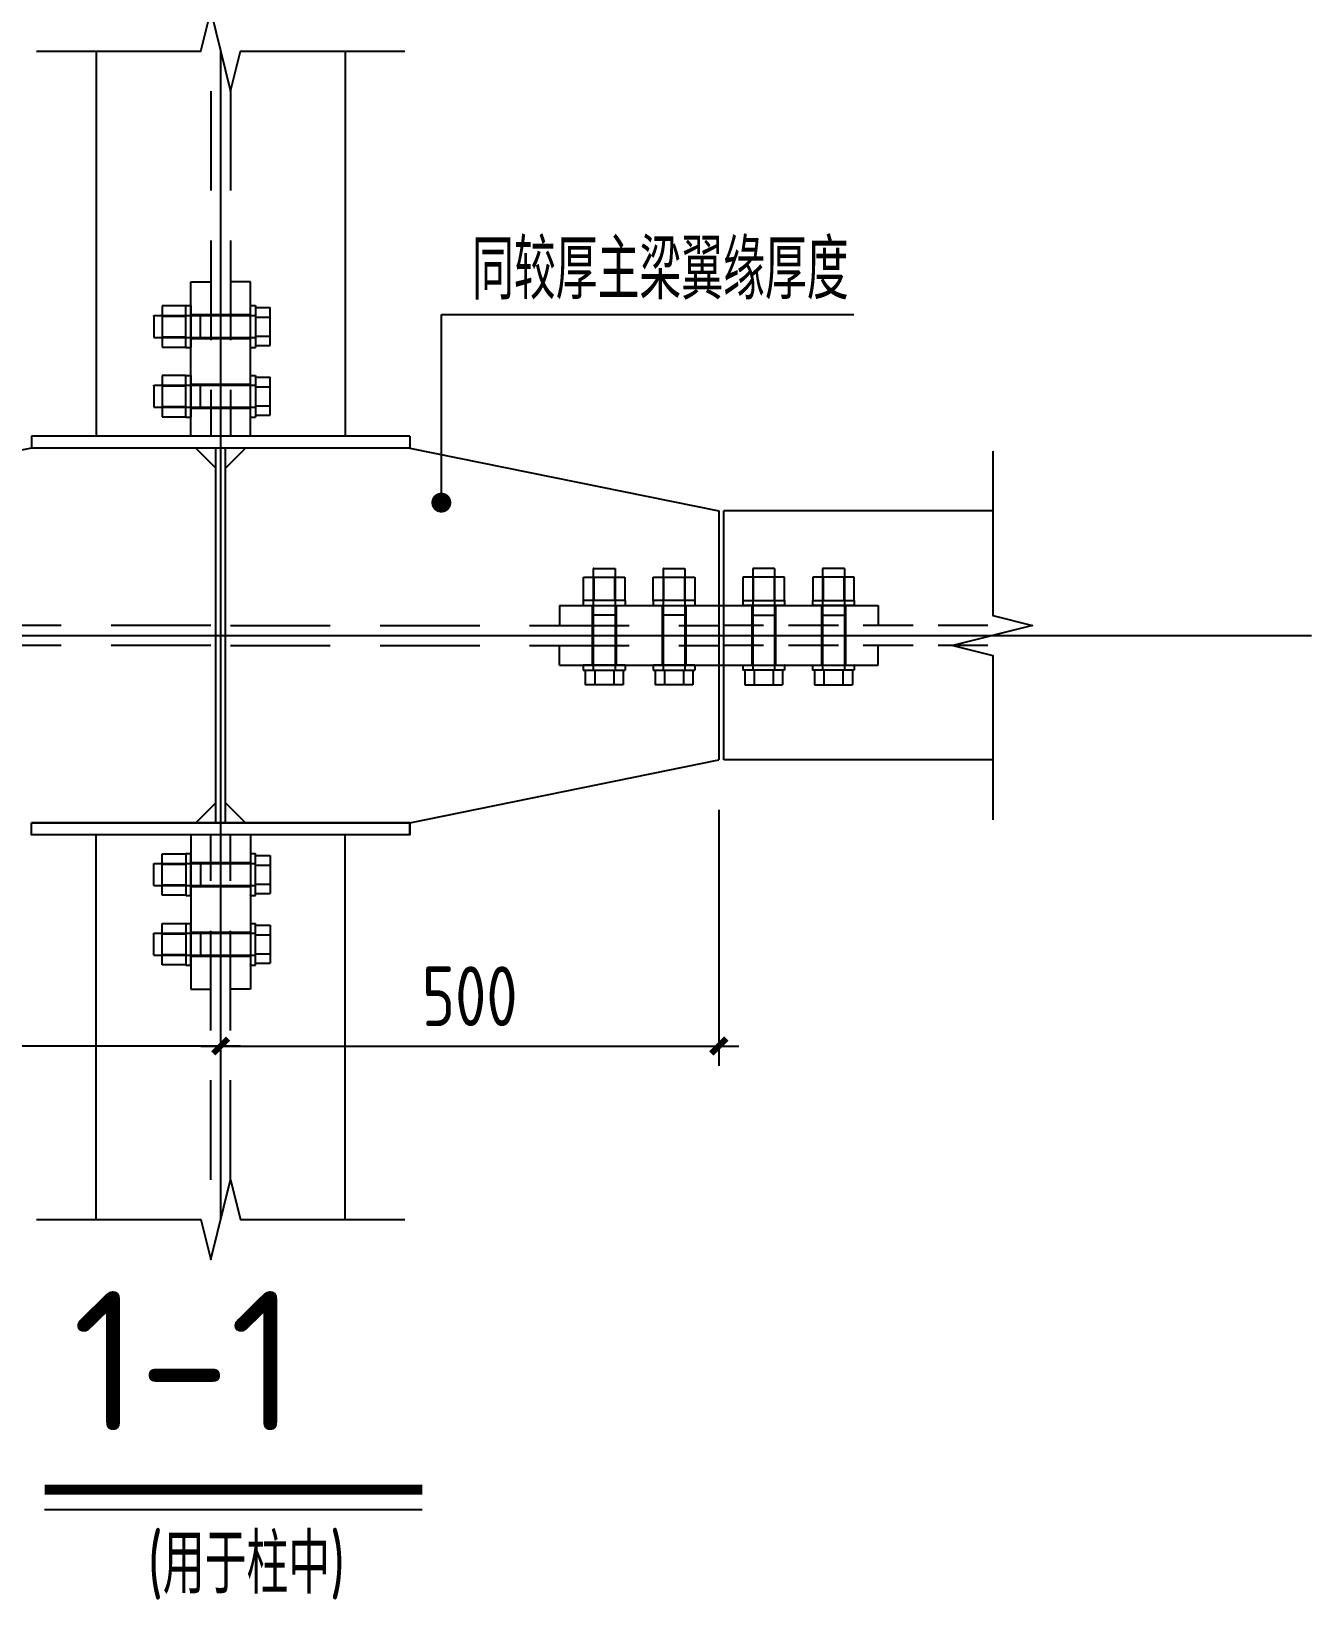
# Model space of a CAD drawing. Extents: x -89996 to 1006241, y -2176 to 440573.
# Drawn here: x 925357 to 931782, y 49229 to 57099 of the extents above; entities that cross this region are included whole.
import ezdxf
from ezdxf.enums import TextEntityAlignment as Align

# ---------------------------------------------------------------- set-up
doc = ezdxf.new("R2010")
doc.units = 0
doc.header["$LTSCALE"] = 1000
doc.header["$MEASUREMENT"] = 0
doc.linetypes.add('DASHED', pattern=[0.75, 0.5, -0.25])
for name, color, linetype in [('AXIS', 3, 'Continuous'), ('BOLT', 251, 'Continuous'), ('DIM', 146, 'Continuous'), ('GL', 150, 'Continuous'), ('NUM', 7, 'Continuous'), ('PUB_DIM', 3, 'Continuous'), ('PZ', 202, 'Continuous'), ('TEXT', 7, 'Continuous'), ('THIN', 7, 'Continuous'), ('型钢', 6, 'Continuous'), ('引出线', 3, 'Continuous'), ('柱构件', 4, 'Continuous')]:
    doc.layers.add(name, color=color, linetype=linetype)
doc.styles.add('TSSD_Dimension', font='Tssdeng.shx', dxfattribs={"width": 0.8, "bigfont": 'hztxt.shx'})
doc.styles.add('TSSD_Label', font='tssdeng.shx', dxfattribs={"width": 0.7, "bigfont": 'hztxt.shx'})
doc.styles.add('TSSD_Norm', font='tssdeng.shx', dxfattribs={"bigfont": 'hztxt.shx'})
doc.dimstyles.new('TSSD_20_100', dxfattribs={"dimtxt": 300, "dimasz": 75, "dimexe": 100, "dimexo": 250, "dimgap": 100, "dimtad": 1, "dimdec": 0, "dimlfac": 0.2, "dimzin": 0, "dimdsep": 46, "dimtxsty": 'TSSD_Dimension', "dimblk": 'ARCHTICK', "dimcen": 0, "dimdle": 100, "dimclrt": 7, "dimadec": 0, "dimazin": 0, "dimtfac": 1, "dimtdec": 0, "dimtix": 1, "dimtmove": 2, "dimatfit": 3, "dimfxl": 0, "dimtolj": 1, "dimtzin": 0, "dimarcsym": 0})

# ---------------------------------------------------------------- blocks, each defined once
blk = doc.blocks.new('_ArchTick')
at = {"color": 0, "linetype": 'ByBlock', "const_width": 0.4}
blk.add_lwpolyline([(-0.5, -0.5), (0.5, 0.5)], dxfattribs=at)
blk = doc.blocks.new('*D1028')
at = {"layer": 'Defpoints', "color": 0, "ltscale": 1000, "transparency": 16777216}
for p in [(923807.2, 53443), (926307.2, 52243), (923807.2, 52007.5)]:
    blk.add_point(p, dxfattribs=at)
at = {"layer": 'DIM', "color": 0, "lineweight": -2, "ltscale": 1000, "transparency": 16777216}
for p, q in [((923807.2, 53193), (923807.2, 51907.5)), ((926407.2, 52007.5), (923707.2, 52007.5)), ((926307.2, 51993), (926307.2, 51907.5))]:
    blk.add_line(p, q, dxfattribs=at)
at = {"layer": 'DIM', "color": 0, "lineweight": -2, "ltscale": 1000, "transparency": 16777216, "xscale": 75, "yscale": 75, "zscale": 75}
for p, rotation in [((923807.2, 52007.5), 179.9999999866598), ((926307.2, 52007.5), 359.9999999866598)]:
    blk.add_blockref('_ArchTick', p, dxfattribs=dict(at, rotation=rotation))
at = {"layer": 'DIM', "color": 7, "ltscale": 1000, "transparency": 16777216, "insert": (925057.2, 52257.5), "char_height": 300, "attachment_point": 5, "rotation": 360, "style": 'TSSD_Dimension'}
blk.add_mtext('\\A1;500', dxfattribs=at)
blk = doc.blocks.new('*D1029')
at = {"layer": 'Defpoints', "color": 0, "ltscale": 1000, "transparency": 16777216}
for p in [(928807.2, 53443), (926307.2, 52243), (928807.2, 52007.5)]:
    blk.add_point(p, dxfattribs=at)
at = {"layer": 'DIM', "color": 0, "lineweight": -2, "ltscale": 1000, "transparency": 16777216}
for p, q in [((928807.2, 53193), (928807.2, 51907.5)), ((926207.2, 52007.5), (928907.2, 52007.5)), ((926307.2, 51993), (926307.2, 51907.5))]:
    blk.add_line(p, q, dxfattribs=at)
at = {"layer": 'DIM', "color": 0, "lineweight": -2, "ltscale": 1000, "transparency": 16777216, "xscale": 75, "yscale": 75, "zscale": 75, "rotation": 180}
blk.add_blockref('_ArchTick', (926307.2, 52007.5), dxfattribs=at)
at = {"layer": 'DIM', "color": 0, "lineweight": -2, "ltscale": 1000, "transparency": 16777216, "xscale": 75, "yscale": 75, "zscale": 75}
blk.add_blockref('_ArchTick', (928807.2, 52007.5), dxfattribs=at)
at = {"layer": 'DIM', "color": 7, "ltscale": 1000, "transparency": 16777216, "insert": (927557.2, 52257.5), "char_height": 300, "attachment_point": 5, "style": 'TSSD_Dimension'}
blk.add_mtext('\\A1;500', dxfattribs=at)

msp = doc.modelspace()

# ---------------------------------------------------------------- linework, layer by layer
at = {"layer": 'AXIS'}
for p, q in [((926307.21, 56999.92), (926307.21, 51136.16)), ((921945.92, 54068.04), (931782.21, 54068.04))]:
    msp.add_line(p, q, dxfattribs=at)
at = {"layer": 'BOLT'}
for p, q in [((926132.21, 55721.96), (926014.21, 55721.96)), ((926014.21, 55721.96), (926014.21, 55514.12)), ((926014.21, 55721.96), (926014.21, 55514.12)), ((926132.21, 55721.96), (926014.21, 55721.96)), ((926132.21, 55513.04), (926132.21, 55723.04)), ((926132.21, 55723.04), (926157.21, 55723.04)), ((926132.21, 55723.04), (926157.21, 55723.04)), ((926132.21, 55513.04), (926132.21, 55723.04)), ((926157.21, 55723.04), (926157.21, 55513.04)), ((926157.21, 55723.04), (926157.21, 55513.04)), ((926457.21, 55723.04), (926482.21, 55723.04)), ((926457.21, 55513.04), (926457.21, 55723.04)), ((926457.21, 55723.04), (926457.21, 55720.19)), ((926457.21, 55723.04), (926457.21, 55720.19)), ((926457.21, 55513.04), (926457.21, 55723.04)), ((926457.21, 55723.04), (926482.21, 55723.04)), ((926482.21, 55723.04), (926482.21, 55513.04)), ((926482.21, 55723.04), (926482.21, 55513.04)), ((925972.21, 55673.04), (926205.96, 55673.04)), ((925972.21, 55670.19), (925972.21, 55673.04)), ((925972.21, 55673.04), (925972.21, 55563.04)), ((925972.21, 55673.04), (925972.21, 55563.04)), ((925972.21, 55670.19), (925972.21, 55673.04)), ((925972.21, 55673.04), (926205.96, 55673.04)), ((926014.21, 55670), (926132.21, 55670)), ((926014.21, 55670), (926132.21, 55670)), ((926157.21, 55678.04), (926205.96, 55678.04)), ((926157.21, 55676.36), (926157.21, 55678.04)), ((926157.21, 55678.04), (926157.21, 55675.1)), ((926157.21, 55678.04), (926157.21, 55675.1)), ((926157.21, 55676.36), (926157.21, 55678.04)), ((926157.21, 55678.04), (926205.96, 55678.04)), ((926205.96, 55678.04), (926457.21, 55678.04)), ((926205.96, 55558.04), (926205.96, 55678.04)), ((926205.96, 55558.04), (926205.96, 55678.04)), ((926205.96, 55678.04), (926457.21, 55678.04)), ((926205.96, 55673.04), (926457.21, 55673.04)), ((926205.96, 55673.04), (926457.21, 55673.04)), ((926457.21, 55673.04), (926482.21, 55673.04)), ((926457.21, 55673.04), (926482.21, 55673.04)), ((926482.21, 55713.3), (926554.81, 55713.3)), ((926482.21, 55713.3), (926554.81, 55713.3)), ((926482.21, 55665.67), (926554.81, 55665.67)), ((926482.21, 55665.67), (926554.81, 55665.67)), ((926554.81, 55522.78), (926554.81, 55713.3)), ((926554.81, 55522.78), (926554.81, 55713.3)), ((925972.21, 55563.04), (926205.96, 55563.04)), ((925972.21, 55563.04), (926205.96, 55563.04)), ((926014.21, 55566.08), (926132.21, 55566.08)), ((926014.21, 55566.08), (926132.21, 55566.08)), ((926205.96, 55563.04), (926457.21, 55563.04)), ((926205.96, 55563.04), (926457.21, 55563.04)), ((926457.21, 55563.04), (926482.21, 55563.04)), ((926457.21, 55563.04), (926482.21, 55563.04)), ((926482.21, 55570.41), (926554.81, 55570.41)), ((926482.21, 55570.41), (926554.81, 55570.41)), ((926014.21, 55514.12), (926132.21, 55514.12)), ((926014.21, 55514.12), (926132.21, 55514.12)), ((926132.21, 55513.04), (926157.21, 55513.04)), ((926132.21, 55513.04), (926157.21, 55513.04)), ((926157.21, 55558.04), (926205.96, 55558.04)), ((926157.21, 55558.04), (926205.96, 55558.04)), ((926157.21, 55513.04), (926157.21, 55515.89)), ((926157.21, 55513.04), (926157.21, 55515.89)), ((926205.96, 55558.04), (926205.96, 55560.98)), ((926205.96, 55558.04), (926205.96, 55560.98)), ((926205.96, 55559.73), (926205.96, 55558.04)), ((926205.96, 55559.73), (926205.96, 55558.04)), ((926205.96, 55558.04), (926457.21, 55558.04)), ((926205.96, 55558.04), (926457.21, 55558.04)), ((926457.21, 55558.04), (926457.21, 55560.98)), ((926457.21, 55558.04), (926457.21, 55560.98)), ((926457.21, 55559.73), (926457.21, 55558.04)), ((926457.21, 55559.73), (926457.21, 55558.04)), ((926457.21, 55513.04), (926482.21, 55513.04)), ((926457.21, 55513.04), (926482.21, 55513.04)), ((926482.21, 55522.78), (926554.81, 55522.78)), ((926482.21, 55522.78), (926554.81, 55522.78)), ((926132.21, 55371.96), (926014.21, 55371.96)), ((926014.21, 55371.96), (926014.21, 55164.12)), ((926014.21, 55371.96), (926014.21, 55164.12)), ((926132.21, 55371.96), (926014.21, 55371.96)), ((926132.21, 55163.04), (926132.21, 55373.04)), ((926132.21, 55373.04), (926157.21, 55373.04)), ((926132.21, 55373.04), (926157.21, 55373.04)), ((926132.21, 55163.04), (926132.21, 55373.04)), ((926157.21, 55373.04), (926157.21, 55163.04)), ((926157.21, 55373.04), (926157.21, 55163.04)), ((926157.21, 55328.04), (926205.96, 55328.04)), ((926157.21, 55326.36), (926157.21, 55328.04)), ((926157.21, 55328.04), (926157.21, 55325.1)), ((926157.21, 55328.04), (926157.21, 55325.1)), ((926157.21, 55326.36), (926157.21, 55328.04)), ((926157.21, 55328.04), (926205.96, 55328.04)), ((926205.96, 55328.04), (926457.21, 55328.04)), ((926205.96, 55208.04), (926205.96, 55328.04)), ((926205.96, 55208.04), (926205.96, 55328.04)), ((926205.96, 55328.04), (926457.21, 55328.04)), ((926457.21, 55373.04), (926482.21, 55373.04)), ((926457.21, 55163.04), (926457.21, 55373.04)), ((926457.21, 55373.04), (926457.21, 55370.19)), ((926457.21, 55373.04), (926457.21, 55370.19)), ((926457.21, 55163.04), (926457.21, 55373.04)), ((926457.21, 55373.04), (926482.21, 55373.04)), ((926482.21, 55373.04), (926482.21, 55163.04)), ((926482.21, 55373.04), (926482.21, 55163.04)), ((926482.21, 55363.3), (926554.81, 55363.3)), ((926482.21, 55363.3), (926554.81, 55363.3)), ((926554.81, 55172.78), (926554.81, 55363.3)), ((926554.81, 55172.78), (926554.81, 55363.3)), ((925972.21, 55323.04), (926205.96, 55323.04)), ((925972.21, 55320.19), (925972.21, 55323.04)), ((925972.21, 55323.04), (925972.21, 55213.04)), ((925972.21, 55323.04), (925972.21, 55213.04)), ((925972.21, 55320.19), (925972.21, 55323.04)), ((925972.21, 55323.04), (926205.96, 55323.04)), ((926014.21, 55320), (926132.21, 55320)), ((926014.21, 55320), (926132.21, 55320)), ((926205.96, 55323.04), (926457.21, 55323.04)), ((926205.96, 55323.04), (926457.21, 55323.04)), ((926457.21, 55323.04), (926482.21, 55323.04)), ((926457.21, 55323.04), (926482.21, 55323.04)), ((926482.21, 55315.67), (926554.81, 55315.67)), ((926482.21, 55315.67), (926554.81, 55315.67)), ((925972.21, 55213.04), (926205.96, 55213.04)), ((925972.21, 55213.04), (926205.96, 55213.04)), ((926014.21, 55216.08), (926132.21, 55216.08)), ((926014.21, 55216.08), (926132.21, 55216.08)), ((926157.21, 55208.04), (926205.96, 55208.04)), ((926157.21, 55208.04), (926205.96, 55208.04)), ((926205.96, 55213.04), (926457.21, 55213.04)), ((926205.96, 55213.04), (926457.21, 55213.04)), ((926205.96, 55208.04), (926205.96, 55210.98)), ((926205.96, 55208.04), (926205.96, 55210.98)), ((926205.96, 55209.73), (926205.96, 55208.04)), ((926205.96, 55209.73), (926205.96, 55208.04)), ((926205.96, 55208.04), (926457.21, 55208.04)), ((926205.96, 55208.04), (926457.21, 55208.04)), ((926457.21, 55213.04), (926482.21, 55213.04)), ((926457.21, 55213.04), (926482.21, 55213.04)), ((926457.21, 55208.04), (926457.21, 55210.98)), ((926457.21, 55208.04), (926457.21, 55210.98)), ((926457.21, 55209.73), (926457.21, 55208.04)), ((926457.21, 55209.73), (926457.21, 55208.04)), ((926482.21, 55220.41), (926554.81, 55220.41)), ((926482.21, 55220.41), (926554.81, 55220.41)), ((926482.21, 55172.78), (926554.81, 55172.78)), ((926482.21, 55172.78), (926554.81, 55172.78)), ((926014.21, 55164.12), (926132.21, 55164.12)), ((926014.21, 55164.12), (926132.21, 55164.12)), ((926132.21, 55163.04), (926157.21, 55163.04)), ((926132.21, 55163.04), (926157.21, 55163.04)), ((926157.21, 55163.04), (926157.21, 55165.89)), ((926157.21, 55163.04), (926157.21, 55165.89)), ((926457.21, 55163.04), (926482.21, 55163.04)), ((926457.21, 55163.04), (926482.21, 55163.04)), ((928177.21, 54403.04), (928177.21, 54169.29)), ((928180.06, 54403.04), (928177.21, 54403.04)), ((928177.21, 54403.04), (928287.21, 54403.04)), ((928177.21, 54403.04), (928287.21, 54403.04)), ((928180.06, 54403.04), (928177.21, 54403.04)), ((928177.21, 54403.04), (928177.21, 54169.29)), ((928287.21, 54403.04), (928287.21, 54169.29)), ((928287.21, 54403.04), (928287.21, 54169.29)), ((928527.21, 54403.04), (928527.21, 54169.29)), ((928530.06, 54403.04), (928527.21, 54403.04)), ((928527.21, 54403.04), (928637.21, 54403.04)), ((928527.21, 54403.04), (928637.21, 54403.04)), ((928530.06, 54403.04), (928527.21, 54403.04)), ((928527.21, 54403.04), (928527.21, 54169.29)), ((928637.21, 54403.04), (928637.21, 54169.29)), ((928637.21, 54403.04), (928637.21, 54169.29)), ((928977.21, 54403.04), (928977.21, 54169.29)), ((929087.21, 54403.04), (928977.21, 54403.04)), ((929087.21, 54403.04), (928977.21, 54403.04)), ((928977.21, 54403.04), (928977.21, 54169.29)), ((929084.36, 54403.04), (929087.21, 54403.04)), ((929084.36, 54403.04), (929087.21, 54403.04)), ((929087.21, 54403.04), (929087.21, 54169.29)), ((929087.21, 54403.04), (929087.21, 54169.29)), ((929327.21, 54403.04), (929327.21, 54169.29)), ((929437.21, 54403.04), (929327.21, 54403.04)), ((929437.21, 54403.04), (929327.21, 54403.04)), ((929327.21, 54403.04), (929327.21, 54169.29)), ((929434.36, 54403.04), (929437.21, 54403.04)), ((929434.36, 54403.04), (929437.21, 54403.04)), ((929437.21, 54403.04), (929437.21, 54169.29)), ((929437.21, 54403.04), (929437.21, 54169.29)), ((928128.29, 54243.04), (928128.29, 54361.04)), ((928128.29, 54361.04), (928336.14, 54361.04)), ((928128.29, 54361.04), (928336.14, 54361.04)), ((928128.29, 54243.04), (928128.29, 54361.04)), ((928180.25, 54361.04), (928180.25, 54243.04)), ((928180.25, 54361.04), (928180.25, 54243.04)), ((928284.17, 54361.04), (928284.17, 54243.04)), ((928284.17, 54361.04), (928284.17, 54243.04)), ((928336.14, 54361.04), (928336.14, 54243.04)), ((928336.14, 54361.04), (928336.14, 54243.04)), ((928478.29, 54243.04), (928478.29, 54361.04)), ((928478.29, 54361.04), (928686.14, 54361.04)), ((928478.29, 54361.04), (928686.14, 54361.04)), ((928478.29, 54243.04), (928478.29, 54361.04)), ((928530.25, 54361.04), (928530.25, 54243.04)), ((928530.25, 54361.04), (928530.25, 54243.04)), ((928634.17, 54361.04), (928634.17, 54243.04)), ((928634.17, 54361.04), (928634.17, 54243.04)), ((928686.14, 54361.04), (928686.14, 54243.04)), ((928686.14, 54361.04), (928686.14, 54243.04)), ((929136.14, 54361.04), (928928.29, 54361.04)), ((928928.29, 54361.04), (928928.29, 54243.04)), ((928928.29, 54361.04), (928928.29, 54243.04)), ((929136.14, 54361.04), (928928.29, 54361.04)), ((928980.25, 54361.04), (928980.25, 54243.04)), ((928980.25, 54361.04), (928980.25, 54243.04)), ((929084.17, 54361.04), (929084.17, 54243.04)), ((929084.17, 54361.04), (929084.17, 54243.04)), ((929136.14, 54243.04), (929136.14, 54361.04)), ((929136.14, 54243.04), (929136.14, 54361.04)), ((929486.14, 54361.04), (929278.29, 54361.04)), ((929278.29, 54361.04), (929278.29, 54243.04)), ((929278.29, 54361.04), (929278.29, 54243.04)), ((929486.14, 54361.04), (929278.29, 54361.04)), ((929330.25, 54361.04), (929330.25, 54243.04)), ((929330.25, 54361.04), (929330.25, 54243.04)), ((929434.17, 54361.04), (929434.17, 54243.04)), ((929434.17, 54361.04), (929434.17, 54243.04)), ((929486.14, 54243.04), (929486.14, 54361.04)), ((929486.14, 54243.04), (929486.14, 54361.04)), ((928337.21, 54243.04), (928127.21, 54243.04)), ((928127.21, 54243.04), (928127.21, 54218.04)), ((928127.21, 54243.04), (928127.21, 54218.04)), ((928337.21, 54243.04), (928127.21, 54243.04)), ((928337.21, 54243.04), (928337.21, 54218.04)), ((928337.21, 54243.04), (928337.21, 54218.04)), ((928687.21, 54243.04), (928477.21, 54243.04)), ((928477.21, 54243.04), (928477.21, 54218.04)), ((928477.21, 54243.04), (928477.21, 54218.04)), ((928687.21, 54243.04), (928477.21, 54243.04)), ((928687.21, 54243.04), (928687.21, 54218.04)), ((928687.21, 54243.04), (928687.21, 54218.04)), ((928927.21, 54243.04), (929137.21, 54243.04)), ((928927.21, 54243.04), (928927.21, 54218.04)), ((928927.21, 54243.04), (928927.21, 54218.04)), ((928927.21, 54243.04), (929137.21, 54243.04)), ((929137.21, 54243.04), (929137.21, 54218.04)), ((929137.21, 54243.04), (929137.21, 54218.04)), ((929277.21, 54243.04), (929487.21, 54243.04)), ((929277.21, 54243.04), (929277.21, 54218.04)), ((929277.21, 54243.04), (929277.21, 54218.04)), ((929277.21, 54243.04), (929487.21, 54243.04)), ((929487.21, 54243.04), (929487.21, 54218.04)), ((929487.21, 54243.04), (929487.21, 54218.04)), ((928127.21, 54218.04), (928337.21, 54218.04)), ((928127.21, 54218.04), (928337.21, 54218.04)), ((928172.21, 54218.04), (928172.21, 54169.29)), ((928173.9, 54218.04), (928172.21, 54218.04)), ((928172.21, 54218.04), (928175.15, 54218.04)), ((928172.21, 54218.04), (928175.15, 54218.04)), ((928173.9, 54218.04), (928172.21, 54218.04)), ((928172.21, 54218.04), (928172.21, 54169.29)), ((928172.21, 54169.29), (928172.21, 53918.04)), ((928292.21, 54169.29), (928172.21, 54169.29)), ((928292.21, 54169.29), (928172.21, 54169.29)), ((928172.21, 54169.29), (928172.21, 53918.04)), ((928177.21, 54169.29), (928177.21, 53918.04)), ((928177.21, 54169.29), (928177.21, 53918.04)), ((928287.21, 54169.29), (928287.21, 53918.04)), ((928287.21, 54169.29), (928287.21, 53918.04)), ((928292.21, 54169.29), (928289.28, 54169.29)), ((928292.21, 54169.29), (928289.28, 54169.29)), ((928290.53, 54169.29), (928292.21, 54169.29)), ((928290.53, 54169.29), (928292.21, 54169.29)), ((928292.21, 54218.04), (928292.21, 54169.29)), ((928292.21, 54218.04), (928292.21, 54169.29)), ((928292.21, 54169.29), (928292.21, 53918.04)), ((928292.21, 54169.29), (928292.21, 53918.04)), ((928337.21, 54218.04), (928334.36, 54218.04)), ((928337.21, 54218.04), (928334.36, 54218.04)), ((928477.21, 54218.04), (928687.21, 54218.04)), ((928477.21, 54218.04), (928687.21, 54218.04)), ((928522.21, 54218.04), (928522.21, 54169.29)), ((928523.9, 54218.04), (928522.21, 54218.04)), ((928522.21, 54218.04), (928525.15, 54218.04)), ((928522.21, 54218.04), (928525.15, 54218.04)), ((928523.9, 54218.04), (928522.21, 54218.04)), ((928522.21, 54218.04), (928522.21, 54169.29)), ((928522.21, 54169.29), (928522.21, 53918.04)), ((928642.21, 54169.29), (928522.21, 54169.29)), ((928642.21, 54169.29), (928522.21, 54169.29)), ((928522.21, 54169.29), (928522.21, 53918.04)), ((928527.21, 54169.29), (928527.21, 53918.04)), ((928527.21, 54169.29), (928527.21, 53918.04)), ((928637.21, 54169.29), (928637.21, 53918.04)), ((928637.21, 54169.29), (928637.21, 53918.04)), ((928642.21, 54169.29), (928639.28, 54169.29)), ((928642.21, 54169.29), (928639.28, 54169.29)), ((928640.53, 54169.29), (928642.21, 54169.29)), ((928640.53, 54169.29), (928642.21, 54169.29)), ((928642.21, 54218.04), (928642.21, 54169.29)), ((928642.21, 54218.04), (928642.21, 54169.29)), ((928642.21, 54169.29), (928642.21, 53918.04)), ((928642.21, 54169.29), (928642.21, 53918.04)), ((928687.21, 54218.04), (928684.36, 54218.04)), ((928687.21, 54218.04), (928684.36, 54218.04)), ((929137.21, 54218.04), (928927.21, 54218.04)), ((928927.21, 54218.04), (928930.06, 54218.04)), ((928927.21, 54218.04), (928930.06, 54218.04)), ((929137.21, 54218.04), (928927.21, 54218.04)), ((928972.21, 54218.04), (928972.21, 54169.29)), ((928972.21, 54218.04), (928972.21, 54169.29)), ((928972.21, 54169.29), (928972.21, 53918.04)), ((928973.9, 54169.29), (928972.21, 54169.29)), ((928972.21, 54169.29), (928975.15, 54169.29)), ((928972.21, 54169.29), (929092.21, 54169.29)), ((928972.21, 54169.29), (929092.21, 54169.29)), ((928972.21, 54169.29), (928975.15, 54169.29)), ((928973.9, 54169.29), (928972.21, 54169.29)), ((928972.21, 54169.29), (928972.21, 53918.04)), ((928977.21, 54169.29), (928977.21, 53918.04)), ((928977.21, 54169.29), (928977.21, 53918.04)), ((929087.21, 54169.29), (929087.21, 53918.04)), ((929087.21, 54169.29), (929087.21, 53918.04)), ((929092.21, 54218.04), (929089.28, 54218.04)), ((929092.21, 54218.04), (929089.28, 54218.04)), ((929090.53, 54218.04), (929092.21, 54218.04)), ((929090.53, 54218.04), (929092.21, 54218.04)), ((929092.21, 54218.04), (929092.21, 54169.29)), ((929092.21, 54218.04), (929092.21, 54169.29)), ((929092.21, 54169.29), (929092.21, 53918.04)), ((929092.21, 54169.29), (929092.21, 53918.04)), ((929487.21, 54218.04), (929277.21, 54218.04)), ((929277.21, 54218.04), (929280.06, 54218.04)), ((929277.21, 54218.04), (929280.06, 54218.04)), ((929487.21, 54218.04), (929277.21, 54218.04)), ((929322.21, 54218.04), (929322.21, 54169.29)), ((929322.21, 54218.04), (929322.21, 54169.29)), ((929322.21, 54169.29), (929322.21, 53918.04)), ((929323.9, 54169.29), (929322.21, 54169.29)), ((929322.21, 54169.29), (929325.15, 54169.29)), ((929322.21, 54169.29), (929442.21, 54169.29)), ((929322.21, 54169.29), (929442.21, 54169.29)), ((929322.21, 54169.29), (929325.15, 54169.29)), ((929323.9, 54169.29), (929322.21, 54169.29)), ((929322.21, 54169.29), (929322.21, 53918.04)), ((929327.21, 54169.29), (929327.21, 53918.04)), ((929327.21, 54169.29), (929327.21, 53918.04)), ((929437.21, 54169.29), (929437.21, 53918.04)), ((929437.21, 54169.29), (929437.21, 53918.04)), ((929442.21, 54218.04), (929439.28, 54218.04)), ((929442.21, 54218.04), (929439.28, 54218.04)), ((929440.53, 54218.04), (929442.21, 54218.04)), ((929440.53, 54218.04), (929442.21, 54218.04)), ((929442.21, 54218.04), (929442.21, 54169.29)), ((929442.21, 54218.04), (929442.21, 54169.29)), ((929442.21, 54169.29), (929442.21, 53918.04)), ((929442.21, 54169.29), (929442.21, 53918.04)), ((928127.21, 53918.04), (928127.21, 53893.04)), ((928337.21, 53918.04), (928127.21, 53918.04)), ((928127.21, 53918.04), (928130.06, 53918.04)), ((928127.21, 53918.04), (928130.06, 53918.04)), ((928337.21, 53918.04), (928127.21, 53918.04)), ((928127.21, 53918.04), (928127.21, 53893.04)), ((928177.21, 53918.04), (928177.21, 53893.04)), ((928177.21, 53918.04), (928177.21, 53893.04)), ((928287.21, 53918.04), (928287.21, 53893.04)), ((928287.21, 53918.04), (928287.21, 53893.04)), ((928292.21, 53918.04), (928289.28, 53918.04)), ((928292.21, 53918.04), (928289.28, 53918.04)), ((928290.53, 53918.04), (928292.21, 53918.04)), ((928290.53, 53918.04), (928292.21, 53918.04)), ((928337.21, 53918.04), (928337.21, 53893.04)), ((928337.21, 53918.04), (928337.21, 53893.04)), ((928477.21, 53918.04), (928477.21, 53893.04)), ((928687.21, 53918.04), (928477.21, 53918.04)), ((928477.21, 53918.04), (928480.06, 53918.04)), ((928477.21, 53918.04), (928480.06, 53918.04)), ((928687.21, 53918.04), (928477.21, 53918.04)), ((928477.21, 53918.04), (928477.21, 53893.04)), ((928527.21, 53918.04), (928527.21, 53893.04)), ((928527.21, 53918.04), (928527.21, 53893.04)), ((928637.21, 53918.04), (928637.21, 53893.04)), ((928637.21, 53918.04), (928637.21, 53893.04)), ((928642.21, 53918.04), (928639.28, 53918.04)), ((928642.21, 53918.04), (928639.28, 53918.04)), ((928640.53, 53918.04), (928642.21, 53918.04)), ((928640.53, 53918.04), (928642.21, 53918.04)), ((928687.21, 53918.04), (928687.21, 53893.04)), ((928687.21, 53918.04), (928687.21, 53893.04)), ((928927.21, 53918.04), (928927.21, 53893.04)), ((928927.21, 53918.04), (929137.21, 53918.04)), ((928927.21, 53918.04), (929137.21, 53918.04)), ((928927.21, 53918.04), (928927.21, 53893.04)), ((928973.9, 53918.04), (928972.21, 53918.04)), ((928972.21, 53918.04), (928975.15, 53918.04)), ((928972.21, 53918.04), (928975.15, 53918.04)), ((928973.9, 53918.04), (928972.21, 53918.04)), ((928977.21, 53918.04), (928977.21, 53893.04)), ((928977.21, 53918.04), (928977.21, 53893.04)), ((929087.21, 53918.04), (929087.21, 53893.04)), ((929087.21, 53918.04), (929087.21, 53893.04)), ((929137.21, 53918.04), (929134.36, 53918.04)), ((929137.21, 53918.04), (929134.36, 53918.04)), ((929137.21, 53918.04), (929137.21, 53893.04)), ((929137.21, 53918.04), (929137.21, 53893.04)), ((929277.21, 53918.04), (929277.21, 53893.04)), ((929277.21, 53918.04), (929487.21, 53918.04)), ((929277.21, 53918.04), (929487.21, 53918.04)), ((929277.21, 53918.04), (929277.21, 53893.04)), ((929323.9, 53918.04), (929322.21, 53918.04)), ((929322.21, 53918.04), (929325.15, 53918.04)), ((929322.21, 53918.04), (929325.15, 53918.04)), ((929323.9, 53918.04), (929322.21, 53918.04)), ((929327.21, 53918.04), (929327.21, 53893.04)), ((929327.21, 53918.04), (929327.21, 53893.04)), ((929437.21, 53918.04), (929437.21, 53893.04)), ((929437.21, 53918.04), (929437.21, 53893.04)), ((929487.21, 53918.04), (929484.36, 53918.04)), ((929487.21, 53918.04), (929484.36, 53918.04)), ((929487.21, 53918.04), (929487.21, 53893.04)), ((929487.21, 53918.04), (929487.21, 53893.04)), ((928127.21, 53893.04), (928337.21, 53893.04)), ((928127.21, 53893.04), (928337.21, 53893.04)), ((928136.95, 53893.04), (928136.95, 53820.44)), ((928136.95, 53893.04), (928136.95, 53820.44)), ((928184.58, 53893.04), (928184.58, 53820.44)), ((928184.58, 53893.04), (928184.58, 53820.44)), ((928279.84, 53893.04), (928279.84, 53820.44)), ((928279.84, 53893.04), (928279.84, 53820.44)), ((928327.47, 53893.04), (928327.47, 53820.44)), ((928327.47, 53893.04), (928327.47, 53820.44)), ((928477.21, 53893.04), (928687.21, 53893.04)), ((928477.21, 53893.04), (928687.21, 53893.04)), ((928486.95, 53893.04), (928486.95, 53820.44)), ((928486.95, 53893.04), (928486.95, 53820.44)), ((928534.58, 53893.04), (928534.58, 53820.44)), ((928534.58, 53893.04), (928534.58, 53820.44)), ((928629.84, 53893.04), (928629.84, 53820.44)), ((928629.84, 53893.04), (928629.84, 53820.44)), ((928677.47, 53893.04), (928677.47, 53820.44)), ((928677.47, 53893.04), (928677.47, 53820.44)), ((929137.21, 53893.04), (928927.21, 53893.04)), ((929137.21, 53893.04), (928927.21, 53893.04)), ((928936.95, 53893.04), (928936.95, 53820.44)), ((928936.95, 53893.04), (928936.95, 53820.44)), ((928984.58, 53893.04), (928984.58, 53820.44)), ((928984.58, 53893.04), (928984.58, 53820.44)), ((929079.84, 53893.04), (929079.84, 53820.44)), ((929079.84, 53893.04), (929079.84, 53820.44)), ((929127.47, 53893.04), (929127.47, 53820.44)), ((929127.47, 53893.04), (929127.47, 53820.44)), ((929487.21, 53893.04), (929277.21, 53893.04)), ((929487.21, 53893.04), (929277.21, 53893.04)), ((929286.95, 53893.04), (929286.95, 53820.44)), ((929286.95, 53893.04), (929286.95, 53820.44)), ((929334.58, 53893.04), (929334.58, 53820.44)), ((929334.58, 53893.04), (929334.58, 53820.44)), ((929429.84, 53893.04), (929429.84, 53820.44)), ((929429.84, 53893.04), (929429.84, 53820.44)), ((929477.47, 53893.04), (929477.47, 53820.44)), ((929477.47, 53893.04), (929477.47, 53820.44)), ((928327.47, 53820.44), (928136.95, 53820.44)), ((928327.47, 53820.44), (928136.95, 53820.44)), ((928677.47, 53820.44), (928486.95, 53820.44)), ((928677.47, 53820.44), (928486.95, 53820.44)), ((928936.95, 53820.44), (929127.47, 53820.44)), ((928936.95, 53820.44), (929127.47, 53820.44)), ((929286.95, 53820.44), (929477.47, 53820.44)), ((929286.95, 53820.44), (929477.47, 53820.44)), ((926014.21, 52764.12), (926014.21, 52971.96)), ((926014.21, 52971.96), (926132.21, 52971.96)), ((926014.21, 52971.96), (926132.21, 52971.96)), ((926014.21, 52764.12), (926014.21, 52971.96)), ((926132.21, 52973.04), (926132.21, 52763.04)), ((926132.21, 52973.04), (926157.21, 52973.04)), ((926132.21, 52973.04), (926157.21, 52973.04)), ((926132.21, 52973.04), (926132.21, 52763.04)), ((926157.21, 52763.04), (926157.21, 52973.04)), ((926157.21, 52973.04), (926157.21, 52970.19)), ((926157.21, 52973.04), (926157.21, 52970.19)), ((926157.21, 52763.04), (926157.21, 52973.04)), ((926457.21, 52973.04), (926482.21, 52973.04)), ((926457.21, 52973.04), (926457.21, 52763.04)), ((926457.21, 52973.04), (926457.21, 52763.04)), ((926457.21, 52973.04), (926482.21, 52973.04)), ((926482.21, 52763.04), (926482.21, 52973.04)), ((926482.21, 52763.04), (926482.21, 52973.04)), ((925972.21, 52923.04), (926205.96, 52923.04)), ((925972.21, 52813.04), (925972.21, 52923.04)), ((925972.21, 52813.04), (925972.21, 52923.04)), ((925972.21, 52923.04), (926205.96, 52923.04)), ((926014.21, 52920), (926132.21, 52920)), ((926014.21, 52920), (926132.21, 52920)), ((926157.21, 52928.04), (926205.96, 52928.04)), ((926157.21, 52928.04), (926205.96, 52928.04)), ((926205.96, 52928.04), (926457.21, 52928.04)), ((926205.96, 52926.36), (926205.96, 52928.04)), ((926205.96, 52928.04), (926205.96, 52925.1)), ((926205.96, 52928.04), (926205.96, 52808.04)), ((926205.96, 52928.04), (926205.96, 52808.04)), ((926205.96, 52928.04), (926205.96, 52925.1)), ((926205.96, 52926.36), (926205.96, 52928.04)), ((926205.96, 52928.04), (926457.21, 52928.04)), ((926205.96, 52923.04), (926457.21, 52923.04)), ((926205.96, 52923.04), (926457.21, 52923.04)), ((926457.21, 52926.36), (926457.21, 52928.04)), ((926457.21, 52928.04), (926457.21, 52925.1)), ((926457.21, 52928.04), (926457.21, 52925.1)), ((926457.21, 52926.36), (926457.21, 52928.04)), ((926457.21, 52923.04), (926482.21, 52923.04)), ((926457.21, 52923.04), (926482.21, 52923.04)), ((926482.21, 52963.3), (926554.81, 52963.3)), ((926482.21, 52963.3), (926554.81, 52963.3)), ((926482.21, 52915.67), (926554.81, 52915.67)), ((926482.21, 52915.67), (926554.81, 52915.67)), ((926554.81, 52963.3), (926554.81, 52772.78)), ((926554.81, 52963.3), (926554.81, 52772.78)), ((925972.21, 52815.89), (925972.21, 52813.04)), ((925972.21, 52815.89), (925972.21, 52813.04)), ((925972.21, 52813.04), (926205.96, 52813.04)), ((925972.21, 52813.04), (926205.96, 52813.04)), ((926014.21, 52816.08), (926132.21, 52816.08)), ((926014.21, 52816.08), (926132.21, 52816.08)), ((926157.21, 52808.04), (926157.21, 52810.98)), ((926157.21, 52808.04), (926157.21, 52810.98)), ((926157.21, 52809.73), (926157.21, 52808.04)), ((926157.21, 52809.73), (926157.21, 52808.04)), ((926157.21, 52808.04), (926205.96, 52808.04)), ((926157.21, 52808.04), (926205.96, 52808.04)), ((926205.96, 52813.04), (926457.21, 52813.04)), ((926205.96, 52813.04), (926457.21, 52813.04)), ((926205.96, 52808.04), (926457.21, 52808.04)), ((926205.96, 52808.04), (926457.21, 52808.04)), ((926457.21, 52813.04), (926482.21, 52813.04)), ((926457.21, 52813.04), (926482.21, 52813.04)), ((926482.21, 52820.41), (926554.81, 52820.41)), ((926482.21, 52820.41), (926554.81, 52820.41)), ((926132.21, 52764.12), (926014.21, 52764.12)), ((926132.21, 52764.12), (926014.21, 52764.12)), ((926132.21, 52763.04), (926157.21, 52763.04)), ((926132.21, 52763.04), (926157.21, 52763.04)), ((926457.21, 52763.04), (926457.21, 52765.89)), ((926457.21, 52763.04), (926457.21, 52765.89)), ((926457.21, 52763.04), (926482.21, 52763.04)), ((926457.21, 52763.04), (926482.21, 52763.04)), ((926482.21, 52772.78), (926554.81, 52772.78)), ((926482.21, 52772.78), (926554.81, 52772.78)), ((925972.21, 52573.04), (926205.96, 52573.04)), ((925972.21, 52463.04), (925972.21, 52573.04)), ((925972.21, 52463.04), (925972.21, 52573.04)), ((925972.21, 52573.04), (926205.96, 52573.04)), ((926014.21, 52414.12), (926014.21, 52621.96)), ((926014.21, 52621.96), (926132.21, 52621.96)), ((926014.21, 52621.96), (926132.21, 52621.96)), ((926014.21, 52414.12), (926014.21, 52621.96)), ((926132.21, 52623.04), (926132.21, 52413.04)), ((926132.21, 52623.04), (926157.21, 52623.04)), ((926132.21, 52623.04), (926157.21, 52623.04)), ((926132.21, 52623.04), (926132.21, 52413.04)), ((926157.21, 52413.04), (926157.21, 52623.04)), ((926157.21, 52623.04), (926157.21, 52620.19)), ((926157.21, 52623.04), (926157.21, 52620.19)), ((926157.21, 52413.04), (926157.21, 52623.04)), ((926157.21, 52578.04), (926205.96, 52578.04)), ((926157.21, 52578.04), (926205.96, 52578.04)), ((926205.96, 52578.04), (926457.21, 52578.04)), ((926205.96, 52576.36), (926205.96, 52578.04)), ((926205.96, 52578.04), (926205.96, 52575.1)), ((926205.96, 52578.04), (926205.96, 52458.04)), ((926205.96, 52578.04), (926205.96, 52458.04)), ((926205.96, 52578.04), (926205.96, 52575.1)), ((926205.96, 52576.36), (926205.96, 52578.04)), ((926205.96, 52578.04), (926457.21, 52578.04)), ((926205.96, 52573.04), (926457.21, 52573.04)), ((926205.96, 52573.04), (926457.21, 52573.04)), ((926457.21, 52623.04), (926482.21, 52623.04)), ((926457.21, 52623.04), (926457.21, 52413.04)), ((926457.21, 52623.04), (926457.21, 52413.04)), ((926457.21, 52623.04), (926482.21, 52623.04)), ((926457.21, 52576.36), (926457.21, 52578.04)), ((926457.21, 52578.04), (926457.21, 52575.1)), ((926457.21, 52578.04), (926457.21, 52575.1)), ((926457.21, 52576.36), (926457.21, 52578.04)), ((926457.21, 52573.04), (926482.21, 52573.04)), ((926457.21, 52573.04), (926482.21, 52573.04)), ((926482.21, 52413.04), (926482.21, 52623.04)), ((926482.21, 52413.04), (926482.21, 52623.04)), ((926482.21, 52613.3), (926554.81, 52613.3)), ((926482.21, 52613.3), (926554.81, 52613.3)), ((926554.81, 52613.3), (926554.81, 52422.78)), ((926554.81, 52613.3), (926554.81, 52422.78)), ((926014.21, 52570), (926132.21, 52570)), ((926014.21, 52570), (926132.21, 52570)), ((926482.21, 52565.67), (926554.81, 52565.67)), ((926482.21, 52565.67), (926554.81, 52565.67)), ((925972.21, 52465.89), (925972.21, 52463.04)), ((925972.21, 52465.89), (925972.21, 52463.04)), ((925972.21, 52463.04), (926205.96, 52463.04)), ((925972.21, 52463.04), (926205.96, 52463.04)), ((926014.21, 52466.08), (926132.21, 52466.08)), ((926014.21, 52466.08), (926132.21, 52466.08)), ((926157.21, 52458.04), (926157.21, 52460.98)), ((926157.21, 52458.04), (926157.21, 52460.98)), ((926157.21, 52459.73), (926157.21, 52458.04)), ((926157.21, 52459.73), (926157.21, 52458.04)), ((926157.21, 52458.04), (926205.96, 52458.04)), ((926157.21, 52458.04), (926205.96, 52458.04)), ((926205.96, 52463.04), (926457.21, 52463.04)), ((926205.96, 52463.04), (926457.21, 52463.04)), ((926205.96, 52458.04), (926457.21, 52458.04)), ((926205.96, 52458.04), (926457.21, 52458.04)), ((926457.21, 52463.04), (926482.21, 52463.04)), ((926457.21, 52463.04), (926482.21, 52463.04)), ((926457.21, 52413.04), (926457.21, 52415.89)), ((926457.21, 52413.04), (926457.21, 52415.89)), ((926482.21, 52470.41), (926554.81, 52470.41)), ((926482.21, 52470.41), (926554.81, 52470.41)), ((926482.21, 52422.78), (926554.81, 52422.78)), ((926482.21, 52422.78), (926554.81, 52422.78)), ((926132.21, 52414.12), (926014.21, 52414.12)), ((926132.21, 52414.12), (926014.21, 52414.12)), ((926132.21, 52413.04), (926157.21, 52413.04)), ((926132.21, 52413.04), (926157.21, 52413.04)), ((926457.21, 52413.04), (926482.21, 52413.04)), ((926457.21, 52413.04), (926482.21, 52413.04))]:
    msp.add_line(p, q, dxfattribs=at)
at = {"layer": 'GL', "ltscale": 1000}
for p, q in [((925682.21, 56999.92), (925682.21, 55068.04)), ((926932.21, 56999.92), (926932.21, 55068.04)), ((925357.21, 55008.04), (923807.21, 54693.04)), ((927257.21, 55008.04), (928807.21, 54693.04)), ((928807.21, 54693.04), (928807.21, 53443.04)), ((930182.21, 54693.04), (928832.21, 54693.04)), ((928832.21, 53443.04), (928832.21, 54693.04)), ((927257.21, 53128.04), (928807.21, 53443.04)), ((930182.21, 53443.04), (928832.21, 53443.04)), ((925682.21, 51136.16), (925682.21, 53068.04)), ((926932.21, 51136.16), (926932.21, 53068.04))]:
    msp.add_line(p, q, dxfattribs=at)
at = {"layer": 'GL', "linetype": 'DASHED'}
for p, q in [((926257.21, 56799.92), (926257.21, 55068.04)), ((926357.21, 56799.92), (926357.21, 55068.04)), ((926257.21, 54118.04), (923807.21, 54118.04)), ((926357.21, 54118.04), (928807.21, 54118.04)), ((926257.21, 54018.04), (923807.21, 54018.04)), ((926357.21, 54018.04), (928807.21, 54018.04)), ((926257.21, 51336.16), (926257.21, 53068.04)), ((926357.21, 51336.16), (926357.21, 53068.04))]:
    msp.add_line(p, q, dxfattribs=at)
at = {"layer": 'GL', "linetype": 'DASHED', "ltscale": 0.5}
for p, q in [((930157.21, 54118.04), (928832.21, 54118.04)), ((930157.21, 54018.04), (928832.21, 54018.04))]:
    msp.add_line(p, q, dxfattribs=at)
at = {"layer": 'NUM', "const_width": 50}
msp.add_lwpolyline([(925423.5, 49781.55), (927318.89, 49781.55)], dxfattribs=at)
at = {"layer": 'PUB_DIM'}
for points in [[(925382.21, 56999.92), (926207.21, 56999.92), (926257.21, 57199.92), (926357.21, 56799.92), (926407.21, 56999.92), (927232.21, 56999.92)], [(930182.21, 54993.04), (930182.21, 54168.04), (930382.21, 54118.04), (929982.21, 54018.04), (930182.21, 53968.04), (930182.21, 53143.04)], [(925382.21, 51136.16), (926207.21, 51136.16), (926257.21, 50936.16), (926357.21, 51336.16), (926407.21, 51136.16), (927232.21, 51136.16)]]:
    msp.add_lwpolyline(points, dxfattribs=at)
at = {"layer": 'PZ'}
for p, q in [((926157.21, 55068.04), (926157.21, 55843.04)), ((926457.21, 55068.04), (926457.21, 55843.04)), ((928007.21, 54218.04), (929607.21, 54218.04)), ((928007.21, 53918.04), (929607.21, 53918.04)), ((926157.21, 53068.04), (926157.21, 52293.04)), ((926457.21, 53068.04), (926457.21, 52293.04))]:
    msp.add_line(p, q, dxfattribs=at)
at = {"layer": 'PZ', "ltscale": 1000}
for p, q in [((926157.21, 55843.04), (926257.21, 55843.04)), ((926457.21, 55843.04), (926357.21, 55843.04)), ((926182.21, 55008.04), (926282.21, 54908.04)), ((926432.21, 55008.04), (926332.21, 54908.04)), ((928007.21, 54218.04), (928007.21, 54118.04)), ((929607.21, 54218.04), (929607.21, 54118.04)), ((928007.21, 53918.04), (928007.21, 54018.04)), ((929607.21, 53918.04), (929607.21, 54018.04)), ((926182.21, 53128.04), (926282.21, 53228.04)), ((926432.21, 53128.04), (926332.21, 53228.04)), ((926157.21, 52293.04), (926257.21, 52293.04)), ((926457.21, 52293.04), (926357.21, 52293.04))]:
    msp.add_line(p, q, dxfattribs=at)
at = {"layer": 'THIN'}
msp.add_lwpolyline([(925423.5, 49681.55), (927318.89, 49681.55)], dxfattribs=at)
at = {"layer": '型钢', "ltscale": 1000}
for p, q in [((926932.21, 55068.04), (925682.21, 55068.04)), ((926932.21, 53068.04), (925682.21, 53068.04))]:
    msp.add_line(p, q, dxfattribs=at)
at = {"layer": '引出线', "ltscale": 1000}
for p, q in [((927414.63, 55678.1), (929484.66, 55678.1)), ((927414.63, 54734.34), (927414.63, 55678.1))]:
    msp.add_line(p, q, dxfattribs=at)
at = {"layer": '引出线', "ltscale": 1000, "const_width": 50}
msp.add_lwpolyline([(927389.63, 54734.34, 1), (927439.63, 54734.34, 1)], format="xyb", close=True, dxfattribs=at)
at = {"layer": '柱构件', "ltscale": 1000}
for p, q in [((927257.21, 55068.04), (925357.21, 55068.04)), ((925357.21, 55068.04), (925357.21, 55008.04)), ((927257.21, 55068.04), (927257.21, 55008.04)), ((927257.21, 55008.04), (925357.21, 55008.04)), ((926282.21, 53128.04), (926282.21, 55008.04)), ((926332.21, 53128.04), (926332.21, 55008.04)), ((925357.21, 53068.04), (925357.21, 53128.04)), ((927257.21, 53128.04), (925357.21, 53128.04)), ((927257.21, 53068.04), (927257.21, 53128.04))]:
    msp.add_line(p, q, dxfattribs=at)
msp.add_lwpolyline([(925357.21, 53128.04), (927257.21, 53128.04), (927257.21, 53068.04), (925357.21, 53068.04)], close=True, dxfattribs=at)

# ---------------------------------------------------------------- texts
at = {"layer": 'TEXT', "ltscale": 1000, "style": 'TSSD_Label', "width": 0.7}
msp.add_text('同较厚主梁翼缘厚度', height=300, dxfattribs=at).set_placement((927568.76, 55754.02))
at = {"layer": 'TEXT', "style": 'TSSD_Norm'}
msp.add_text('1-1', height=700, dxfattribs=at).set_placement((925563.5, 49867.7), align=Align.BOTTOM_LEFT)
at = {"layer": 'TEXT', "ltscale": 1000, "style": 'TSSD_Dimension', "width": 0.7}
msp.add_text('(用于柱中)', height=300, dxfattribs=at).set_placement((926436.6, 49258.92), align=Align.CENTER)

# ---------------------------------------------------------------- dimensions: what is measured, and where the dimension line sits
at = {"layer": 'DIM', "ltscale": 1000}
dim = msp.add_linear_dim(base=(923807.21, 52007.46), p1=(926307.21, 52242.99), p2=(923807.21, 53443.04), angle=180, dimstyle='TSSD_20_100', dxfattribs=at)
dim.commit()
dim.dimension.update_dxf_attribs({"geometry": '*D1028', "text_midpoint": (925057.21, 52257.46)})
dim = msp.add_linear_dim(base=(928807.21, 52007.46), p1=(926307.21, 52242.99), p2=(928807.21, 53443.04), dimstyle='TSSD_20_100', dxfattribs=at)
dim.commit()
dim.dimension.update_dxf_attribs({"geometry": '*D1029', "text_midpoint": (927557.21, 52257.46)})

doc.saveas('drawing.dxf')
